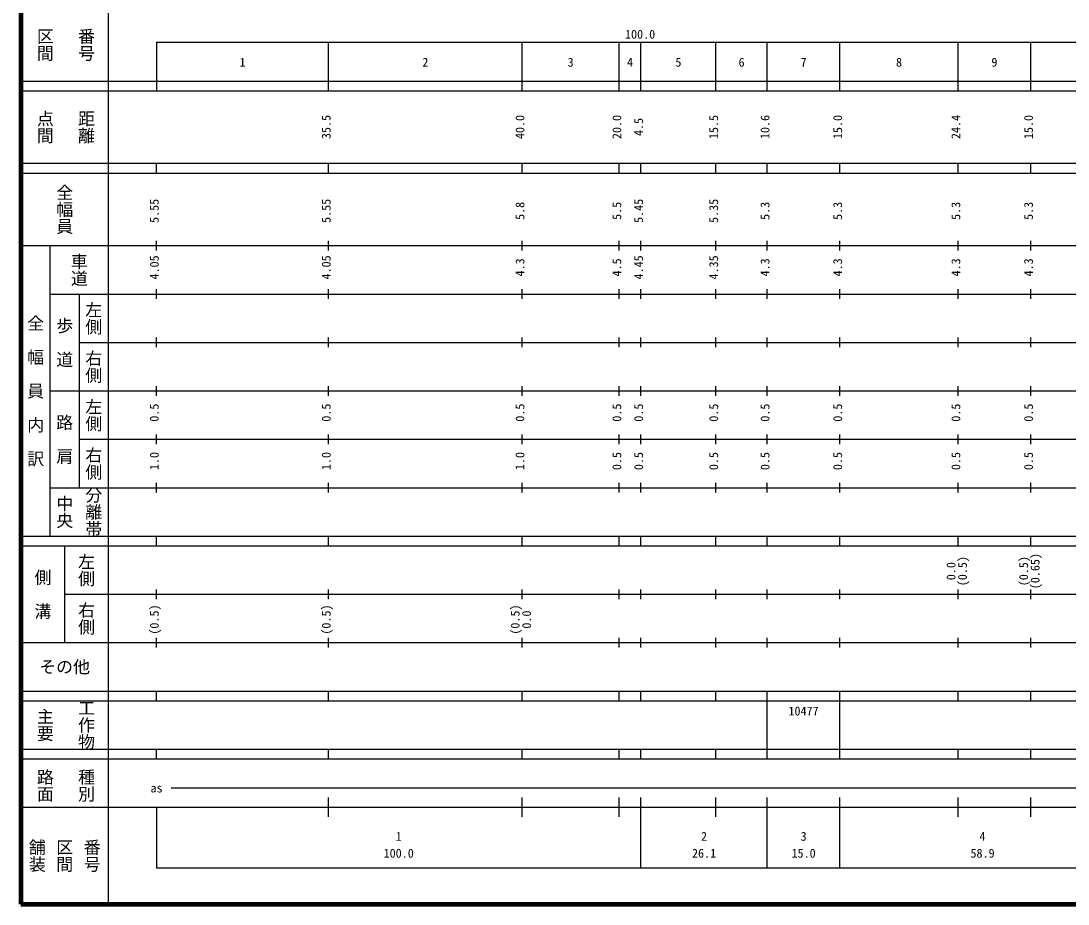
# Model space of a CAD drawing. Units: millimetres on the paper, enlarged 1000 times. Extents: x 40000 to 680000, y 20000 to 380000.
# Drawn here: x 40000 to 256207, y 20000 to 202409 of the extents above; entities that cross this region are included whole.
import ezdxf
from ezdxf.enums import TextEntityAlignment as Align

# ---------------------------------------------------------------- set-up
doc = ezdxf.new("R2010")
doc.units = ezdxf.units.MM
doc.header["$LTSCALE"] = 1000
doc.layers.add('S-TTL', color=2, linetype='Continuous', lineweight=140)
doc.layers.add('S-TTL-BAND', color=7, linetype='Continuous', lineweight=25)
doc.styles.add('@ＭＳ ゴシック', font='')
doc.styles.add('ＭＳ ゴシック', font='')
doc.styles.get('@ＭＳ ゴシック').set_extended_font_data('@MS Gothic')
doc.styles.get('ＭＳ ゴシック').set_extended_font_data('MS Gothic')

msp = doc.modelspace()

# ---------------------------------------------------------------- linework, layer by layer
at = {"layer": 'S-TTL'}
for p, q in [((40000, 380000), (40000, 20000)), ((40000, 20000), (680000, 20000))]:
    msp.add_line(p, q, dxfattribs=at)
at = {"layer": 'S-TTL-BAND'}
for p, q in [((58000, 370000), (58000, 20000)), ((68000, 198000), (579000, 198000)), ((68000, 198000), (68000, 188000)), ((103500, 188000), (103500, 198000)), ((143500, 188000), (143500, 198000)), ((163500, 188000), (163500, 198000)), ((168000, 188000), (168000, 198000)), ((183500, 188000), (183500, 198000)), ((194100, 188000), (194100, 198000)), ((209100, 188000), (209100, 198000)), ((233500, 188000), (233500, 198000)), ((248500, 188000), (248500, 198000)), ((40000, 190000), (579000, 190000)), ((40000, 188000), (579000, 188000)), ((40000, 173000), (579000, 173000)), ((68000, 171000), (68000, 173000)), ((103500, 171000), (103500, 173000)), ((143500, 171000), (143500, 173000)), ((163500, 171000), (163500, 173000)), ((168000, 171000), (168000, 173000)), ((183500, 171000), (183500, 173000)), ((194100, 171000), (194100, 173000)), ((209100, 171000), (209100, 173000)), ((233500, 171000), (233500, 173000)), ((248500, 171000), (248500, 173000)), ((40000, 171000), (579000, 171000)), ((40000, 156000), (579000, 156000)), ((46000, 96000), (46000, 156000)), ((68000, 155000), (68000, 157000)), ((103500, 155000), (103500, 157000)), ((143500, 155000), (143500, 157000)), ((163500, 155000), (163500, 157000)), ((168000, 155000), (168000, 157000)), ((183500, 155000), (183500, 157000)), ((194100, 155000), (194100, 157000)), ((209100, 155000), (209100, 157000)), ((233500, 155000), (233500, 157000)), ((248500, 155000), (248500, 157000)), ((46000, 146000), (579000, 146000)), ((52000, 146000), (52000, 106000)), ((68000, 145000), (68000, 147000)), ((103500, 145000), (103500, 147000)), ((143500, 145000), (143500, 147000)), ((163500, 145000), (163500, 147000)), ((168000, 145000), (168000, 147000)), ((183500, 145000), (183500, 147000)), ((194100, 145000), (194100, 147000)), ((209100, 145000), (209100, 147000)), ((233500, 145000), (233500, 147000)), ((248500, 145000), (248500, 147000)), ((68000, 135000), (68000, 137000)), ((103500, 135000), (103500, 137000)), ((143500, 135000), (143500, 137000)), ((163500, 135000), (163500, 137000)), ((168000, 135000), (168000, 137000)), ((183500, 135000), (183500, 137000)), ((194100, 135000), (194100, 137000)), ((209100, 135000), (209100, 137000)), ((233500, 135000), (233500, 137000)), ((248500, 135000), (248500, 137000)), ((52000, 136000), (579000, 136000)), ((46000, 126000), (579000, 126000)), ((68000, 125000), (68000, 127000)), ((103500, 125000), (103500, 127000)), ((143500, 125000), (143500, 127000)), ((163500, 125000), (163500, 127000)), ((168000, 125000), (168000, 127000)), ((183500, 125000), (183500, 127000)), ((194100, 125000), (194100, 127000)), ((209100, 125000), (209100, 127000)), ((233500, 125000), (233500, 127000)), ((248500, 125000), (248500, 127000)), ((68000, 115000), (68000, 117000)), ((103500, 115000), (103500, 117000)), ((143500, 115000), (143500, 117000)), ((163500, 115000), (163500, 117000)), ((168000, 115000), (168000, 117000)), ((183500, 115000), (183500, 117000)), ((194100, 115000), (194100, 117000)), ((209100, 115000), (209100, 117000)), ((233500, 115000), (233500, 117000)), ((248500, 115000), (248500, 117000)), ((52000, 116000), (579000, 116000)), ((46000, 106000), (579000, 106000)), ((68000, 105000), (68000, 107000)), ((103500, 105000), (103500, 107000)), ((143500, 105000), (143500, 107000)), ((163500, 105000), (163500, 107000)), ((168000, 105000), (168000, 107000)), ((183500, 105000), (183500, 107000)), ((194100, 105000), (194100, 107000)), ((209100, 105000), (209100, 107000)), ((233500, 105000), (233500, 107000)), ((248500, 105000), (248500, 107000)), ((40000, 96000), (579000, 96000)), ((68000, 94000), (68000, 96000)), ((103500, 94000), (103500, 96000)), ((143500, 94000), (143500, 96000)), ((163500, 94000), (163500, 96000)), ((168000, 94000), (168000, 96000)), ((183500, 94000), (183500, 96000)), ((194100, 94000), (194100, 96000)), ((209100, 94000), (209100, 96000)), ((233500, 94000), (233500, 96000)), ((248500, 94000), (248500, 96000)), ((40000, 94000), (579000, 94000)), ((49000, 94000), (49000, 74000)), ((68000, 83000), (68000, 85000)), ((103500, 83000), (103500, 85000)), ((143500, 83000), (143500, 85000)), ((163500, 83000), (163500, 85000)), ((168000, 83000), (168000, 85000)), ((183500, 83000), (183500, 85000)), ((194100, 83000), (194100, 85000)), ((209100, 83000), (209100, 85000)), ((233500, 83000), (233500, 85000)), ((248500, 83000), (248500, 85000)), ((49000, 84000), (579000, 84000)), ((40000, 74000), (579000, 74000)), ((68000, 73000), (68000, 75000)), ((103500, 73000), (103500, 75000)), ((143500, 73000), (143500, 75000)), ((163500, 73000), (163500, 75000)), ((168000, 73000), (168000, 75000)), ((183500, 73000), (183500, 75000)), ((194100, 73000), (194100, 75000)), ((209100, 73000), (209100, 75000)), ((233500, 73000), (233500, 75000)), ((248500, 73000), (248500, 75000)), ((40000, 64000), (579000, 64000)), ((68000, 62000), (68000, 64000)), ((103500, 62000), (103500, 64000)), ((143500, 62000), (143500, 64000)), ((163500, 62000), (163500, 64000)), ((168000, 62000), (168000, 64000)), ((183500, 62000), (183500, 64000)), ((194100, 62000), (194100, 64000)), ((209100, 62000), (209100, 64000)), ((233500, 62000), (233500, 64000)), ((248500, 62000), (248500, 64000)), ((40000, 62000), (579000, 62000)), ((194100, 52000), (194100, 62000)), ((209100, 52000), (209100, 62000)), ((40000, 52000), (579000, 52000)), ((68000, 50000), (68000, 52000)), ((103500, 50000), (103500, 52000)), ((143500, 50000), (143500, 52000)), ((163500, 50000), (163500, 52000)), ((168000, 50000), (168000, 52000)), ((183500, 50000), (183500, 52000)), ((194100, 50000), (194100, 52000)), ((209100, 50000), (209100, 52000)), ((233500, 50000), (233500, 52000)), ((248500, 50000), (248500, 52000)), ((40000, 50000), (579000, 50000)), ((71000, 44000), (565000, 44000)), ((103500, 38000), (103500, 42000)), ((143500, 38000), (143500, 42000)), ((163500, 38000), (163500, 42000)), ((168000, 27500), (168000, 42000)), ((183500, 38000), (183500, 42000)), ((194100, 27500), (194100, 42000)), ((209100, 27500), (209100, 42000)), ((233500, 38000), (233500, 42000)), ((248500, 38000), (248500, 42000)), ((40000, 40000), (579000, 40000)), ((68000, 40000), (68000, 27500)), ((68000, 27500), (579000, 27500))]:
    msp.add_line(p, q, dxfattribs=at)

# ---------------------------------------------------------------- texts
at = {"layer": 'S-TTL-BAND', "style": '@ＭＳ ゴシック'}
for s, p in [('区間', (45000, 197500)), ('番号', (53500, 197500)), ('点間', (45000, 180500)), ('距離', (53500, 180500)), ('全幅員', (49000, 163500)), ('車道', (52000, 151000)), ('左側', (55000, 141000)), ('全\u3000幅\u3000員\u3000内\u3000訳', (43000, 126000)), ('歩\u3000道', (49000, 136000)), ('右側', (55000, 131000)), ('左側', (55000, 121000)), ('路\u3000肩', (49000, 116000)), ('右側', (55000, 111000)), ('分離帯', (55000, 101000)), ('中央', (49000, 101000)), ('左側', (53500, 89000)), ('側\u3000溝', (44500, 84000)), ('右側', (53500, 79000)), ('工作物', (53500, 57000)), ('主要', (45000, 57000)), ('路面', (45000, 44500)), ('種別', (53500, 44500)), ('舗装', (43333, 30000)), ('区間', (49000, 30000)), ('番号', (54667, 30000))]:
    msp.add_text(s, height=2566, rotation=270, dxfattribs=at).set_placement(p, align=Align.MIDDLE_CENTER)
at = {"layer": 'S-TTL-BAND', "style": 'ＭＳ ゴシック'}
for s, p in [('100.0', (167844, 198195)), ('1', (85750, 192405)), ('2', (123500, 192405)), ('3', (153500, 192405)), ('4', (165750, 192405)), ('5', (175750, 192405)), ('6', (188800, 192405)), ('7', (201600, 192405)), ('8', (221300, 192405)), ('9', (241000, 192405)), ('as', (68000, 42500)), ('1', (118000, 32523)), ('2', (181050, 32523)), ('3', (201600, 32523)), ('4', (238550, 32523)), ('100.0', (118000, 29033)), ('26.1', (181050, 29033)), ('15.0', (201600, 29033)), ('58.9', (238550, 29033))]:
    msp.add_text(s, height=1833, dxfattribs=at).set_placement(p, align=Align.BOTTOM_CENTER)
for s, p in [('35.5', (104500, 180500)), ('40.0', (144500, 180500)), ('20.0', (164500, 180500)), ('4.5', (169000, 180500)), ('15.5', (184500, 180500)), ('10.6', (195100, 180500)), ('15.0', (210100, 180500)), ('24.4', (234500, 180500)), ('15.0', (249500, 180500)), ('5.55', (69000, 163174)), ('5.55', (104500, 163174)), ('5.8', (144500, 163174)), ('5.5', (164500, 163174)), ('5.45', (169000, 163174)), ('5.35', (184500, 163174)), ('5.3', (195100, 163174)), ('5.3', (210100, 163174)), ('5.3', (234500, 163174)), ('5.3', (249500, 163174)), ('4.05', (69000, 151500)), ('4.05', (104500, 151500)), ('4.45', (169000, 151500)), ('4.35', (184500, 151500)), ('4.3', (144500, 151500)), ('4.5', (164500, 151500)), ('4.3', (195100, 151500)), ('4.3', (210100, 151500)), ('4.3', (234500, 151500)), ('4.3', (249500, 151500)), ('0.5', (69000, 121500)), ('0.5', (104500, 121500)), ('0.5', (144500, 121500)), ('0.5', (164500, 121500)), ('0.5', (169000, 121500)), ('0.5', (184500, 121500)), ('0.5', (195100, 121500)), ('0.5', (210100, 121500)), ('0.5', (234500, 121500)), ('0.5', (249500, 121500)), ('1.0', (69000, 111500)), ('1.0', (104500, 111500)), ('1.0', (144500, 111500)), ('0.5', (164500, 111500)), ('0.5', (169000, 111500)), ('0.5', (184500, 111500)), ('0.5', (195100, 111500)), ('0.5', (210100, 111500)), ('0.5', (234500, 111500)), ('0.5', (249500, 111500)), ('(0.5)', (235870, 88764)), ('(0.5)', (248500, 88764)), ('(0.65)', (250870, 88764)), ('0.0', (233500, 88764)), ('(0.5)', (69000, 78764)), ('(0.5)', (104500, 78764)), ('(0.5)', (143500, 78764)), ('0.0', (145870, 78764))]:
    msp.add_text(s, height=1833, rotation=90, dxfattribs=at).set_placement(p, align=Align.BOTTOM_CENTER)
msp.add_text('その他', height=2566, dxfattribs=at).set_placement((49000, 69000), align=Align.MIDDLE_CENTER)
msp.add_text('10477', height=1833, dxfattribs=at).set_placement((198475, 58405), align=Align.BOTTOM_LEFT)

doc.saveas('drawing.dxf')
